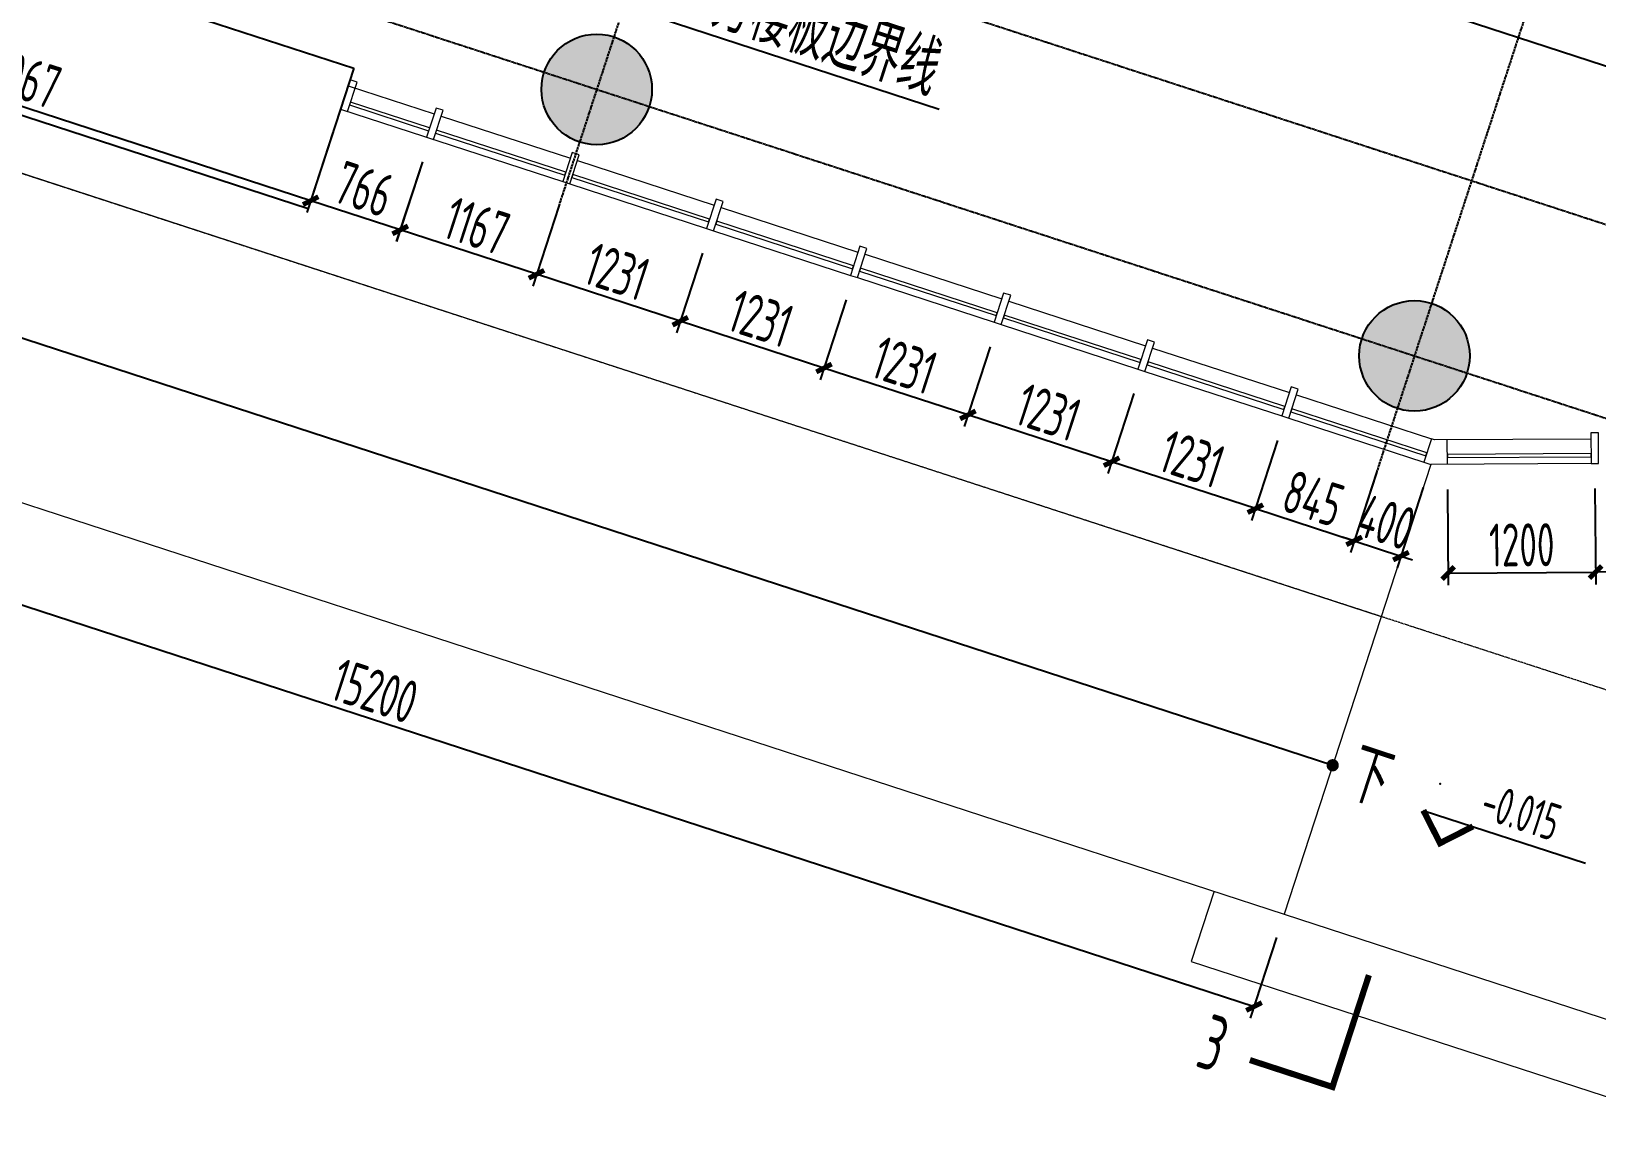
# Model space of a CAD drawing. Header units: millimetres. Extents: x 11639278 to 23698211, y -13072636 to -5537337.
# Drawn here: x 11841909 to 11854650, y -6363823 to -6354947 of the extents above; entities that cross this region are included whole.
import ezdxf
from ezdxf.enums import TextEntityAlignment as Align

# ---------------------------------------------------------------- set-up
doc = ezdxf.new("R2010")
doc.units = ezdxf.units.MM
doc.header["$LTSCALE"] = 10
for name, pattern in [('A2-RG-AXIS$0$CENTER', [2, 1.25, -0.25, 0.25, -0.25]), ('A2-RG-AXIS$0$DOTE', [2.42, 2, -0.2, 0.02, -0.2]), ('A2-RI-F1$0$Overhead 1_16_', [2.579687, 1.5875, -0.992188])]:
    doc.linetypes.add(name, pattern=pattern)
for name, color, linetype in [('A2-RB-F1$0$A-DIMS-100', 1, 'Continuous'), ('A2-RG-AXIS$0$A-DIMS-100', 1, 'Continuous'), ('A2-RG-AXIS$0$A-GRID', 1, 'A2-RG-AXIS$0$CENTER'), ('A2-RI-F1$0$$0$AUDIT_D_120618114340-341', 1, 'Continuous'), ('A2-RI-F1$0$$1$AUDIT_D_120618114340-341', 1, 'Continuous'), ('A2-RI-F1$0$A-GLAZ', 140, 'Continuous'), ('A2-RI-F1$0$A-SYMB', 4, 'Continuous'), ('A2-RI-F1$0$A-SYMB-AREA', 4, 'Continuous'), ('A2-RI-F1$0$A-SYMB-NAME', 4, 'Continuous'), ('A2-RI-F1$0$A-WALL', 7, 'Continuous'), ('A2-RS-F1$0$A-HATH-GRAY', 8, 'Continuous'), ('A2-RS-F1$0$A-WALL-CONC', 6, 'Continuous')]:
    doc.layers.add(name, color=color, linetype=linetype)
for name, color, linetype, lineweight in [('A2-RI-F1$0$A-DETL-LLIN', 3, 'Continuous', 5), ('A2-RI-F1$0$A-FLOR-OVHD', 8, 'A2-RI-F1$0$Overhead 1_16_', 5), ('A2-RI-F1$0$A-GLAZ-CWMG', 3, 'Continuous', 5)]:
    doc.layers.add(name, color=color, linetype=linetype, lineweight=lineweight)
doc.styles.add('A2-RB-F1$0$XD2008', font='hzs.shx', dxfattribs={"width": 0.7, "bigfont": 'hztxt.shx'})
doc.styles.add('A2-RG-AXIS$0$XD2008', font='hzs.shx', dxfattribs={"width": 0.7, "bigfont": 'hztxt.shx'})
doc.styles.add('A2-RI-F1$0$ECADI', font='hzs.shx', dxfattribs={"width": 0.7, "bigfont": 'hztxt.shx'})
doc.styles.add('A2-RI-F1$0$XD2008', font='hzs.shx', dxfattribs={"width": 0.7, "bigfont": 'hztxt.shx'})
doc.dimstyles.new('A2-RB-F1$0$XD100', dxfattribs={"dimscale": 100, "dimtxt": 3.5, "dimasz": 1.5, "dimexe": 1, "dimexo": 2, "dimgap": 0.5, "dimtad": 1, "dimdec": 0, "dimdsep": 46, "dimtxsty": 'A2-RB-F1$0$XD2008', "dimcen": 2.5, "dimclrt": 4, "dimaunit": 1, "dimadec": 0, "dimazin": 0, "dimtfac": 1, "dimtdec": 0, "dimtix": 1, "dimtmove": 1, "dimatfit": 3, "dimfxl": 0, "dimtolj": 1, "dimtzin": 0, "dimarcsym": 0})
doc.dimstyles.new('A2-RB-F1$0$XD100$0', dxfattribs={"dimscale": 100, "dimtxt": 3.5, "dimasz": 1, "dimexe": 1, "dimexo": 2, "dimgap": 0.5, "dimtad": 1, "dimdec": 0, "dimdsep": 46, "dimtxsty": 'A2-RB-F1$0$XD2008', "dimblk1": 'A2-RB-F1$0$_ArchTick', "dimblk2": 'A2-RB-F1$0$_ArchTick', "dimsah": 1, "dimcen": 2.5, "dimclrt": 4, "dimaunit": 1, "dimadec": 0, "dimazin": 0, "dimtfac": 1, "dimtdec": 0, "dimtix": 1, "dimtmove": 1, "dimatfit": 3, "dimfxl": 0, "dimtolj": 1, "dimtzin": 0, "dimarcsym": 0})
doc.dimstyles.new('A2-RG-AXIS$0$XD150', dxfattribs={"dimscale": 300, "dimtxt": 2.5, "dimasz": 1.5, "dimexe": 1, "dimexo": 2, "dimgap": 0.5, "dimtad": 1, "dimdec": 0, "dimdsep": 46, "dimtxsty": 'A2-RG-AXIS$0$XD2008', "dimcen": 2.5, "dimclrt": 4, "dimaunit": 1, "dimadec": 3, "dimazin": 0, "dimtfac": 1, "dimtdec": 0, "dimtmove": 2, "dimatfit": 3, "dimfxl": 0, "dimtolj": 1, "dimtzin": 0, "dimarcsym": 0})

# ---------------------------------------------------------------- blocks, each defined once
blk = doc.blocks.new('A2-RG-AXIS$0$_ArchTick')
at = {"color": 0, "linetype": 'ByBlock', "const_width": 0.4}
blk.add_lwpolyline([(-0.5, -0.5), (0.5, 0.5)], dxfattribs=at)
blk = doc.blocks.new('*D503')
at = {"layer": 'A2-RG-AXIS$0$A-DIMS-100', "color": 0, "lineweight": -2, "ltscale": 3, "transparency": 16777216}
for p, q in [((11753070, -6371598), (11752455, -6363872)), ((11854556, -6379588), (11856371, -6372053))]:
    blk.add_line(p, q, dxfattribs=at)
blk.add_arc((11778731, -6694179), 331200, 76.44866, 94.54827, dxfattribs=at)
at = {"layer": 'Defpoints', "color": 0, "ltscale": 3, "transparency": 16777216}
for p in [(11822065, -6365826), (11753093, -6371897), (11854485, -6379879), (11778731, -6694179)]:
    blk.add_point(p, dxfattribs=at)
at = {"layer": 'A2-RG-AXIS$0$A-DIMS-100', "color": 0, "lineweight": -2, "ltscale": 3, "transparency": 16777216, "xscale": 150, "yscale": 150, "zscale": 150}
for p, rotation in [((11752467, -6364022), 184.5482656226652), ((11856336, -6372199), 346.4486630674553)]:
    blk.add_blockref('A2-RG-AXIS$0$_ArchTick', p, dxfattribs=dict(at, rotation=rotation))
at = {"layer": 'A2-RG-AXIS$0$A-DIMS-100', "color": 4, "ltscale": 3, "transparency": 16777216, "insert": (11804749, -6363703), "char_height": 375, "attachment_point": 5, "rotation": 355.4985, "style": 'A2-RG-AXIS$0$XD2008'}
blk.add_mtext('\\A1;18°5\'59"', dxfattribs=at)
blk = doc.blocks.new('A2-RB-F1$0$_ArchTick')
at = {"color": 0, "linetype": 'ByBlock', "const_width": 0.4}
blk.add_lwpolyline([(-0.5, -0.5), (0.5, 0.5)], dxfattribs=at)
blk = doc.blocks.new('*D1099')
at = {"layer": 'A2-RB-F1$0$A-DIMS-100', "color": 0, "lineweight": -2, "transparency": 16777216}
for p, q in [((11837592, -6357614), (11837378, -6358271)), ((11837409, -6358176), (11851861, -6362886)), ((11852044, -6362324), (11851830, -6362981))]:
    blk.add_line(p, q, dxfattribs=at)
at = {"layer": 'Defpoints', "color": 0, "transparency": 16777216}
for p in [(11837654, -6357423), (11852106, -6362134), (11851861, -6362886)]:
    blk.add_point(p, dxfattribs=at)
at = {"layer": 'A2-RB-F1$0$A-DIMS-100', "color": 0, "lineweight": -2, "transparency": 16777216, "xscale": 100, "yscale": 100, "zscale": 100}
for p, rotation in [((11837409, -6358176), 161.9466594555869), ((11851861, -6362886), 341.9466594555869)]:
    blk.add_blockref('A2-RB-F1$0$_ArchTick', p, dxfattribs=dict(at, rotation=rotation))
at = {"layer": 'A2-RB-F1$0$A-DIMS-100', "color": 4, "transparency": 16777216, "insert": (11844705, -6360317), "char_height": 350, "attachment_point": 5, "rotation": 341.9467, "style": 'A2-RB-F1$0$XD2008'}
blk.add_mtext('\\A1;15200', dxfattribs=at)
blk = doc.blocks.new('*D1065')
at = {"layer": 'A2-RB-F1$0$A-DIMS-100', "color": 0, "lineweight": -2, "transparency": 16777216}
blk.add_arc((11860858, -6333994), 881, 356.947, 71.947, dxfattribs=at)
at = {"layer": 'Defpoints', "color": 0, "transparency": 16777216}
for p in [(11865253, -6320509), (11861675, -6333664), (11860599, -6333980), (11863185, -6334118), (11852092, -6360886)]:
    blk.add_point(p, dxfattribs=at)
at = {"layer": 'A2-RB-F1$0$A-DIMS-100', "color": 0, "lineweight": -2, "transparency": 16777216, "xscale": 100, "yscale": 100, "zscale": 100}
for p, rotation in [((11861131, -6333156), 161.9470424082289), ((11861738, -6334041), 266.9470404934091)]:
    blk.add_blockref('A2-RB-F1$0$_ArchTick', p, dxfattribs=dict(at, rotation=rotation))
at = {"layer": 'A2-RB-F1$0$A-DIMS-100', "color": 4, "transparency": 16777216, "insert": (11861770, -6333368), "char_height": 350, "attachment_point": 5, "rotation": 304.447, "style": 'A2-RB-F1$0$XD2008'}
blk.add_mtext('\\A1;75°', dxfattribs=at)
blk = doc.blocks.new('*D1066')
at = {"layer": 'A2-RB-F1$0$A-DIMS-100', "color": 0, "lineweight": -2, "transparency": 16777216}
blk.add_arc((11857252, -6345055), 881, 251.947, 326.947, dxfattribs=at)
at = {"layer": 'Defpoints', "color": 0, "transparency": 16777216}
for p in [(11866018, -6318162), (11857035, -6344914), (11857359, -6345930), (11859206, -6346326), (11852857, -6358540)]:
    blk.add_point(p, dxfattribs=at)
at = {"layer": 'A2-RB-F1$0$A-DIMS-100', "color": 0, "lineweight": -2, "transparency": 16777216, "xscale": 100, "yscale": 100, "zscale": 100}
for p, rotation in [((11857991, -6345536), 56.94704049335844), ((11856979, -6345893), 161.9470385784911)]:
    blk.add_blockref('A2-RB-F1$0$_ArchTick', p, dxfattribs=dict(at, rotation=rotation))
at = {"layer": 'A2-RB-F1$0$A-DIMS-100', "color": 4, "transparency": 16777216, "insert": (11857471, -6345674), "char_height": 350, "attachment_point": 5, "rotation": 19.447, "style": 'A2-RB-F1$0$XD2008'}
blk.add_mtext('\\A1;75°', dxfattribs=at)
blk = doc.blocks.new('*D914')
at = {"layer": 'A2-RB-F1$0$A-DIMS-100', "color": 0, "lineweight": -2, "transparency": 16777216}
for p, q in [((11854636, -6358669), (11854642, -6359449)), ((11855836, -6358661), (11855841, -6359441)), ((11855841, -6359341), (11854641, -6359349))]:
    blk.add_line(p, q, dxfattribs=at)
at = {"layer": 'Defpoints', "color": 0, "transparency": 16777216}
for p in [(11854635, -6358469), (11855835, -6358461), (11854641, -6359349)]:
    blk.add_point(p, dxfattribs=at)
at = {"layer": 'A2-RB-F1$0$A-DIMS-100', "color": 0, "lineweight": -2, "transparency": 16777216, "xscale": 100, "yscale": 100, "zscale": 100}
for p, rotation in [((11854641, -6359349), 180.3826888162084), ((11855841, -6359341), 0.3826888162083364)]:
    blk.add_blockref('A2-RB-F1$0$_ArchTick', p, dxfattribs=dict(at, rotation=rotation))
at = {"layer": 'A2-RB-F1$0$A-DIMS-100', "color": 4, "transparency": 16777216, "insert": (11855239, -6359120), "char_height": 350, "attachment_point": 5, "rotation": 0.3827, "style": 'A2-RB-F1$0$XD2008'}
blk.add_mtext('\\A1;1200', dxfattribs=at)
blk = doc.blocks.new('*D915')
at = {"layer": 'A2-RB-F1$0$A-DIMS-100', "color": 0, "lineweight": -2, "transparency": 16777216}
for p, q in [((11853437, -6358677), (11853442, -6359457)), ((11854636, -6358669), (11854642, -6359449)), ((11853441, -6359357), (11854641, -6359349))]:
    blk.add_line(p, q, dxfattribs=at)
at = {"layer": 'Defpoints', "color": 0, "transparency": 16777216}
for p in [(11853435, -6358477), (11854635, -6358469), (11854641, -6359349)]:
    blk.add_point(p, dxfattribs=at)
at = {"layer": 'A2-RB-F1$0$A-DIMS-100', "color": 0, "lineweight": -2, "transparency": 16777216, "xscale": 100, "yscale": 100, "zscale": 100}
for p, rotation in [((11853441, -6359357), 180.3826888162084), ((11854641, -6359349), 0.3826888162083509)]:
    blk.add_blockref('A2-RB-F1$0$_ArchTick', p, dxfattribs=dict(at, rotation=rotation))
at = {"layer": 'A2-RB-F1$0$A-DIMS-100', "color": 4, "transparency": 16777216, "insert": (11854040, -6359128), "char_height": 350, "attachment_point": 5, "rotation": 0.3827, "style": 'A2-RB-F1$0$XD2008'}
blk.add_mtext('\\A1;1200', dxfattribs=at)
blk = doc.blocks.new('*D918')
at = {"layer": 'A2-RB-F1$0$A-DIMS-100', "color": 0, "lineweight": -2, "transparency": 16777216}
for p, q in [((11852858, -6358538), (11852645, -6359190)), ((11853238, -6358662), (11853026, -6359314)), ((11852676, -6359095), (11852581, -6359064)), ((11852676, -6359095), (11853057, -6359219)), ((11853057, -6359219), (11853152, -6359250))]:
    blk.add_line(p, q, dxfattribs=at)
at = {"layer": 'Defpoints', "color": 0, "transparency": 16777216}
for p in [(11852920, -6358348), (11853300, -6358472), (11853057, -6359219)]:
    blk.add_point(p, dxfattribs=at)
at = {"layer": 'A2-RB-F1$0$A-DIMS-100', "color": 0, "lineweight": -2, "transparency": 16777216, "xscale": 100, "yscale": 100, "zscale": 100}
for p, rotation in [((11852676, -6359095), 341.9470404929712), ((11853057, -6359219), 161.9470404929711)]:
    blk.add_blockref('A2-RB-F1$0$_ArchTick', p, dxfattribs=dict(at, rotation=rotation))
at = {"layer": 'A2-RB-F1$0$A-DIMS-100', "color": 4, "transparency": 16777216, "insert": (11852936, -6358943), "char_height": 350, "attachment_point": 5, "rotation": 341.947, "style": 'A2-RB-F1$0$XD2008'}
blk.add_mtext('\\A1;400', dxfattribs=at)
blk = doc.blocks.new('*D919')
at = {"layer": 'A2-RB-F1$0$A-DIMS-100', "color": 0, "lineweight": -2, "transparency": 16777216}
blk.add_arc((11857252, -6345055), 881, 251.947, 326.947, dxfattribs=at)
at = {"layer": 'Defpoints', "color": 0, "transparency": 16777216}
for p in [(11866018, -6318162), (11857035, -6344914), (11857359, -6345930), (11859206, -6346326), (11852857, -6358540)]:
    blk.add_point(p, dxfattribs=at)
at = {"layer": 'A2-RB-F1$0$A-DIMS-100', "color": 0, "lineweight": -2, "transparency": 16777216, "xscale": 100, "yscale": 100, "zscale": 100}
for p, rotation in [((11857991, -6345536), 56.94704049335844), ((11856979, -6345893), 161.9470385784911)]:
    blk.add_blockref('A2-RB-F1$0$_ArchTick', p, dxfattribs=dict(at, rotation=rotation))
at = {"layer": 'A2-RB-F1$0$A-DIMS-100', "color": 4, "transparency": 16777216, "insert": (11857471, -6345674), "char_height": 350, "attachment_point": 5, "rotation": 19.447, "style": 'A2-RB-F1$0$XD2008'}
blk.add_mtext('\\A1;75°', dxfattribs=at)
blk = doc.blocks.new('*D669')
at = {"layer": 'A2-RB-F1$0$A-DIMS-100', "color": 0, "lineweight": -2, "transparency": 16777216}
for p, q in [((11852053, -6358278), (11851841, -6358928)), ((11852857, -6358540), (11852645, -6359190)), ((11851872, -6358833), (11852676, -6359095))]:
    blk.add_line(p, q, dxfattribs=at)
at = {"layer": 'Defpoints', "color": 0, "transparency": 16777216}
for p in [(11852115, -6358088), (11852919, -6358350), (11852676, -6359095)]:
    blk.add_point(p, dxfattribs=at)
at = {"layer": 'A2-RB-F1$0$A-DIMS-100', "color": 0, "lineweight": -2, "transparency": 16777216, "xscale": 100, "yscale": 100, "zscale": 100}
for p, rotation in [((11851872, -6358833), 161.9470385784355), ((11852676, -6359095), 341.9470385784355)]:
    blk.add_blockref('A2-RB-F1$0$_ArchTick', p, dxfattribs=dict(at, rotation=rotation))
at = {"layer": 'A2-RB-F1$0$A-DIMS-100', "color": 4, "transparency": 16777216, "insert": (11852344, -6358750), "char_height": 350, "attachment_point": 5, "rotation": 341.947, "style": 'A2-RB-F1$0$XD2008'}
blk.add_mtext('\\A1;845', dxfattribs=at)
blk = doc.blocks.new('*D670')
at = {"layer": 'A2-RB-F1$0$A-DIMS-100', "color": 0, "lineweight": -2, "transparency": 16777216}
for p, q in [((11850883, -6357896), (11850671, -6358546)), ((11852053, -6358278), (11851841, -6358928)), ((11851872, -6358833), (11850702, -6358451))]:
    blk.add_line(p, q, dxfattribs=at)
at = {"layer": 'Defpoints', "color": 0, "transparency": 16777216}
for p in [(11850945, -6357706), (11852115, -6358088), (11850702, -6358451)]:
    blk.add_point(p, dxfattribs=at)
at = {"layer": 'A2-RB-F1$0$A-DIMS-100', "color": 0, "lineweight": -2, "transparency": 16777216, "xscale": 100, "yscale": 100, "zscale": 100}
for p, rotation in [((11850702, -6358451), 161.9470404933292), ((11851872, -6358833), 341.9470404933292)]:
    blk.add_blockref('A2-RB-F1$0$_ArchTick', p, dxfattribs=dict(at, rotation=rotation))
at = {"layer": 'A2-RB-F1$0$A-DIMS-100', "color": 4, "transparency": 16777216, "insert": (11851357, -6358428), "char_height": 350, "attachment_point": 5, "rotation": 341.947, "style": 'A2-RB-F1$0$XD2008'}
blk.add_mtext('\\A1;1231', dxfattribs=at)
blk = doc.blocks.new('*D671')
at = {"layer": 'A2-RB-F1$0$A-DIMS-100', "color": 0, "lineweight": -2, "transparency": 16777216}
for p, q in [((11849713, -6357515), (11849501, -6358165)), ((11850883, -6357896), (11850671, -6358546)), ((11850702, -6358451), (11849532, -6358070))]:
    blk.add_line(p, q, dxfattribs=at)
at = {"layer": 'Defpoints', "color": 0, "transparency": 16777216}
for p in [(11849775, -6357325), (11850945, -6357706), (11849532, -6358070)]:
    blk.add_point(p, dxfattribs=at)
at = {"layer": 'A2-RB-F1$0$A-DIMS-100', "color": 0, "lineweight": -2, "transparency": 16777216, "xscale": 100, "yscale": 100, "zscale": 100}
for p, rotation in [((11849532, -6358070), 161.9470404933005), ((11850702, -6358451), 341.9470404933004)]:
    blk.add_blockref('A2-RB-F1$0$_ArchTick', p, dxfattribs=dict(at, rotation=rotation))
at = {"layer": 'A2-RB-F1$0$A-DIMS-100', "color": 4, "transparency": 16777216, "insert": (11850187, -6358047), "char_height": 350, "attachment_point": 5, "rotation": 341.947, "style": 'A2-RB-F1$0$XD2008'}
blk.add_mtext('\\A1;1231', dxfattribs=at)
blk = doc.blocks.new('*D672')
at = {"layer": 'A2-RB-F1$0$A-DIMS-100', "color": 0, "lineweight": -2, "transparency": 16777216}
for p, q in [((11848542, -6357133), (11848330, -6357783)), ((11849713, -6357515), (11849501, -6358165)), ((11849532, -6358070), (11848361, -6357688))]:
    blk.add_line(p, q, dxfattribs=at)
at = {"layer": 'Defpoints', "color": 0, "transparency": 16777216}
for p in [(11848604, -6356943), (11849775, -6357325), (11848361, -6357688)]:
    blk.add_point(p, dxfattribs=at)
at = {"layer": 'A2-RB-F1$0$A-DIMS-100', "color": 0, "lineweight": -2, "transparency": 16777216, "xscale": 100, "yscale": 100, "zscale": 100}
for p, rotation in [((11848361, -6357688), 161.9470404933829), ((11849532, -6358070), 341.9470404933829)]:
    blk.add_blockref('A2-RB-F1$0$_ArchTick', p, dxfattribs=dict(at, rotation=rotation))
at = {"layer": 'A2-RB-F1$0$A-DIMS-100', "color": 4, "transparency": 16777216, "insert": (11849016, -6357665), "char_height": 350, "attachment_point": 5, "rotation": 341.947, "style": 'A2-RB-F1$0$XD2008'}
blk.add_mtext('\\A1;1231', dxfattribs=at)
blk = doc.blocks.new('*D673')
at = {"layer": 'A2-RB-F1$0$A-DIMS-100', "color": 0, "lineweight": -2, "transparency": 16777216}
for p, q in [((11847372, -6356752), (11847160, -6357402)), ((11848542, -6357133), (11848330, -6357783)), ((11848361, -6357688), (11847191, -6357307))]:
    blk.add_line(p, q, dxfattribs=at)
at = {"layer": 'Defpoints', "color": 0, "transparency": 16777216}
for p in [(11847434, -6356562), (11848604, -6356943), (11847191, -6357307)]:
    blk.add_point(p, dxfattribs=at)
at = {"layer": 'A2-RB-F1$0$A-DIMS-100', "color": 0, "lineweight": -2, "transparency": 16777216, "xscale": 100, "yscale": 100, "zscale": 100}
for p, rotation in [((11847191, -6357307), 161.9470404933292), ((11848361, -6357688), 341.9470404933292)]:
    blk.add_blockref('A2-RB-F1$0$_ArchTick', p, dxfattribs=dict(at, rotation=rotation))
at = {"layer": 'A2-RB-F1$0$A-DIMS-100', "color": 4, "transparency": 16777216, "insert": (11847846, -6357284), "char_height": 350, "attachment_point": 5, "rotation": 341.947, "style": 'A2-RB-F1$0$XD2008'}
blk.add_mtext('\\A1;1231', dxfattribs=at)
blk = doc.blocks.new('*D674')
at = {"layer": 'A2-RB-F1$0$A-DIMS-100', "color": 0, "lineweight": -2, "transparency": 16777216}
for p, q in [((11846202, -6356370), (11845990, -6357021)), ((11847372, -6356752), (11847160, -6357402)), ((11847191, -6357307), (11846021, -6356925))]:
    blk.add_line(p, q, dxfattribs=at)
at = {"layer": 'Defpoints', "color": 0, "transparency": 16777216}
for p in [(11846264, -6356180), (11847434, -6356562), (11846021, -6356925)]:
    blk.add_point(p, dxfattribs=at)
at = {"layer": 'A2-RB-F1$0$A-DIMS-100', "color": 0, "lineweight": -2, "transparency": 16777216, "xscale": 100, "yscale": 100, "zscale": 100}
for p, rotation in [((11846021, -6356925), 161.9470404933005), ((11847191, -6357307), 341.9470404933004)]:
    blk.add_blockref('A2-RB-F1$0$_ArchTick', p, dxfattribs=dict(at, rotation=rotation))
at = {"layer": 'A2-RB-F1$0$A-DIMS-100', "color": 4, "transparency": 16777216, "insert": (11846676, -6356902), "char_height": 350, "attachment_point": 5, "rotation": 341.947, "style": 'A2-RB-F1$0$XD2008'}
blk.add_mtext('\\A1;1231', dxfattribs=at)
blk = doc.blocks.new('*D675')
at = {"layer": 'A2-RB-F1$0$A-DIMS-100', "color": 0, "lineweight": -2, "transparency": 16777216}
for p, q in [((11845092, -6356009), (11844880, -6356659)), ((11846202, -6356370), (11845990, -6357021)), ((11846021, -6356925), (11844911, -6356564))]:
    blk.add_line(p, q, dxfattribs=at)
at = {"layer": 'Defpoints', "color": 0, "transparency": 16777216}
for p in [(11845154, -6355819), (11846264, -6356180), (11844911, -6356564)]:
    blk.add_point(p, dxfattribs=at)
at = {"layer": 'A2-RB-F1$0$A-DIMS-100', "color": 0, "lineweight": -2, "transparency": 16777216, "xscale": 100, "yscale": 100, "zscale": 100}
for p, rotation in [((11844911, -6356564), 161.9470404933908), ((11846021, -6356925), 341.9470404933908)]:
    blk.add_blockref('A2-RB-F1$0$_ArchTick', p, dxfattribs=dict(at, rotation=rotation))
at = {"layer": 'A2-RB-F1$0$A-DIMS-100', "color": 4, "transparency": 16777216, "insert": (11845536, -6356531), "char_height": 350, "attachment_point": 5, "rotation": 341.947, "style": 'A2-RB-F1$0$XD2008'}
blk.add_mtext('\\A1;1167', dxfattribs=at)
blk = doc.blocks.new('*D822')
at = {"layer": 'A2-RB-F1$0$A-DIMS-100', "color": 0, "lineweight": -2, "transparency": 16777216}
for p, q in [((11844364, -6355771), (11844152, -6356422)), ((11845093, -6356009), (11844881, -6356659)), ((11844912, -6356564), (11844183, -6356326))]:
    blk.add_line(p, q, dxfattribs=at)
at = {"layer": 'Defpoints', "color": 0, "transparency": 16777216}
for p in [(11844426, -6355581), (11845154, -6355819), (11844183, -6356326)]:
    blk.add_point(p, dxfattribs=at)
at = {"layer": 'A2-RB-F1$0$A-DIMS-100', "color": 0, "lineweight": -2, "transparency": 16777216, "xscale": 100, "yscale": 100, "zscale": 100}
for p, rotation in [((11844183, -6356326), 161.9470404933317), ((11844912, -6356564), 341.9470404933317)]:
    blk.add_blockref('A2-RB-F1$0$_ArchTick', p, dxfattribs=dict(at, rotation=rotation))
at = {"layer": 'A2-RB-F1$0$A-DIMS-100', "color": 4, "transparency": 16777216, "insert": (11844617, -6356231), "char_height": 350, "attachment_point": 5, "rotation": 341.947, "style": 'A2-RB-F1$0$XD2008'}
blk.add_mtext('\\A1;766', dxfattribs=at)
blk = doc.blocks.new('*D823')
at = {"layer": 'A2-RB-F1$0$A-DIMS-100', "color": 0, "lineweight": -2, "transparency": 16777216}
for p, q in [((11839546, -6354201), (11839334, -6354851)), ((11844183, -6356326), (11839365, -6354756)), ((11844364, -6355771), (11844152, -6356422))]:
    blk.add_line(p, q, dxfattribs=at)
at = {"layer": 'Defpoints', "color": 0, "transparency": 16777216}
for p in [(11839608, -6354011), (11839365, -6354756), (11844426, -6355581)]:
    blk.add_point(p, dxfattribs=at)
at = {"layer": 'A2-RB-F1$0$A-DIMS-100', "color": 0, "lineweight": -2, "transparency": 16777216, "xscale": 100, "yscale": 100, "zscale": 100}
for p, rotation in [((11839365, -6354756), 161.9470404933317), ((11844183, -6356326), 341.9470404933317)]:
    blk.add_blockref('A2-RB-F1$0$_ArchTick', p, dxfattribs=dict(at, rotation=rotation))
at = {"layer": 'A2-RB-F1$0$A-DIMS-100', "color": 4, "transparency": 16777216, "insert": (11841844, -6355327), "char_height": 350, "attachment_point": 5, "rotation": 341.947, "style": 'A2-RB-F1$0$XD2008'}
blk.add_mtext('\\A1;5067', dxfattribs=at)
blk = doc.blocks.new('A2-RS-F1')
at = {"layer": 'A2-RS-F1$0$A-HATH-GRAY', "ltscale": 3}
h = blk.add_hatch(color=256, dxfattribs=at)
h.paths.add_polyline_path([(11844907, -6323396), (11843861, -6323055), (11843582, -6323911), (11844628, -6324252)], flags=17)
h.paths.add_polyline_path([(11860883, -6343275), (11862024, -6343647), (11861714, -6344598), (11860573, -6344226)])
h.paths.add_polyline_path([(11865221, -6329964), (11866362, -6330336), (11866052, -6331287), (11864911, -6330915)])
h.paths.add_polyline_path([(11863052, -6336620), (11864193, -6336992), (11863883, -6337943), (11862742, -6337571)])
edge = h.paths.add_edge_path()
edge.add_arc((11859129, -6350592), 550, 0, 360)
edge = h.paths.add_edge_path()
edge.add_arc((11856959, -6357248), 450, 0, 360)
edge = h.paths.add_edge_path()
edge.add_arc((11853167, -6357589), 450, 0, 360)
edge = h.paths.add_edge_path()
edge.add_arc((11867806, -6323971), 450, 0, 360)
h.paths.add_polyline_path([(11846030, -6316400), (11847076, -6316740), (11846797, -6317596), (11845751, -6317255)])
h.paths.add_polyline_path([(11843861, -6323055), (11844907, -6323396), (11844628, -6324252), (11843582, -6323911)])
h.paths.add_polyline_path([(11855493, -6327057), (11855969, -6327212), (11855814, -6327687), (11855338, -6327532)])
h.paths.add_polyline_path([(11855338, -6327532), (11855814, -6327687), (11855969, -6327212), (11855493, -6327057)])
h.paths.add_polyline_path([(11848985, -6347023), (11849461, -6347178), (11849306, -6347653), (11848830, -6347498)])
h.paths.add_polyline_path([(11848830, -6347498), (11849306, -6347653), (11849461, -6347178), (11848985, -6347023)])
h.paths.add_polyline_path([(11841691, -6329710), (11842737, -6330051), (11842458, -6330907), (11841413, -6330566)])
edge = h.paths.add_edge_path()
edge.add_arc((11835567, -6350275), 550, 0, 360)
h.paths.add_polyline_path([(11837074, -6343877), (11838120, -6344218), (11838399, -6343362), (11837353, -6343021)])
h.paths.add_polyline_path([(11839243, -6337221), (11840289, -6337562), (11840568, -6336707), (11839522, -6336366)])
h.paths.add_polyline_path([(11843582, -6323911), (11844628, -6324252), (11844907, -6323396), (11843861, -6323055)])
edge = h.paths.add_edge_path()
edge.add_arc((11839856, -6353250), 450, 0, 360)
edge = h.paths.add_edge_path()
edge.add_arc((11857823, -6320717), 450, 0, 360)
edge = h.paths.add_edge_path()
edge.add_arc((11856666, -6324265), 500, 0, 360)
h.paths.add_polyline_path([(11855338, -6327532), (11855814, -6327687), (11855969, -6327212), (11855493, -6327057)])
h.paths.add_polyline_path([(11848830, -6347498), (11849306, -6347653), (11849461, -6347178), (11848985, -6347023)])
edge = h.paths.add_edge_path()
edge.add_arc((11848133, -6350444), 500, 0, 360)
edge = h.paths.add_edge_path()
edge.add_arc((11846511, -6355420), 450, 0, 360)
edge = h.paths.add_edge_path()
edge.add_arc((11865992, -6360192), 450, 0, 360)
edge = h.paths.add_edge_path()
edge.add_arc((11868161, -6353536), 450, 0, 360)
edge = h.paths.add_edge_path()
edge.add_arc((11870331, -6346881), 450, 0, 360)
edge = h.paths.add_edge_path()
edge.add_arc((11872500, -6340226), 450, 0, 360)
edge = h.paths.add_edge_path()
edge.add_arc((11874669, -6333570), 450, 0, 360)
edge = h.paths.add_edge_path()
edge.add_arc((11876839, -6326915), 450, 0, 360)
at = {"layer": 'A2-RS-F1$0$A-WALL-CONC'}
for centre in [(11846511, -6355420), (11853167, -6357589)]:
    blk.add_circle(centre, 450, dxfattribs=at)
blk = doc.blocks.new('A2-RI-F1$0$5erhfh')
at = {"layer": 'A2-RI-F1$0$A-SYMB-AREA', "style": 'A2-RI-F1$0$ECADI', "width": 0.7}
blk.add_attdef('340M2', text='', height=2.5, dxfattribs=at).set_placement((0, 1.25), align=Align.MIDDLE_LEFT)
at = {"layer": 'A2-RI-F1$0$A-SYMB-NAME', "style": 'A2-RI-F1$0$ECADI', "width": 0.7}
blk.add_attdef('CHINESENAME', (-12.29, 3.09), '', height=4.5, dxfattribs=at)
blk = doc.blocks.new('A2-RI-F1$0$ECADI-TAG-HGHT（国标）')
at = {"color": 1}
blk.add_line((-2.12, 2.12), (11.77, 2.12), dxfattribs=at)
at = {"color": 1, "const_width": 0.5}
blk.add_lwpolyline([(-2.12, 2.12), (0, 0), (2.12, 2.12)], dxfattribs=at)
at = {"color": 1}
blk.add_point((-1.48, 4.6), dxfattribs=at)
at = {"style": 'A2-RI-F1$0$XD2008', "width": 0.7}
blk.add_attdef('FL', text='', height=3, dxfattribs=at).set_placement((-2.69, 2.97), align=Align.RIGHT)
for tag, p in [('F.F.L.', (2.28, 2.97)), ('T.O.S.', (2.28, -1.1))]:
    blk.add_attdef(tag, p, '', height=3, dxfattribs=at)
blk = doc.blocks.new('A2-RI-F1$0$System Panel - Glazed - Frit-5347937-Documents - Level 1')
at = {"layer": 'A2-RI-F1$0$A-GLAZ', "lineweight": 13}
for p, q in [((608, 44), (-548, 44)), ((-548, 44), (-548, 19)), ((-548, 19), (608, 19)), ((608, 19), (608, 44))]:
    blk.add_line(p, q, dxfattribs=at)
blk = doc.blocks.new('A2-RI-F1$0$System Panel - Glazed - Frit-5347913-Documents - Level 1')
at = {"layer": 'A2-RI-F1$0$A-GLAZ', "lineweight": 13}
for p, q in [((585, 44), (-585, 44)), ((-585, 44), (-585, 19)), ((-585, 19), (585, 19)), ((585, 19), (585, 44))]:
    blk.add_line(p, q, dxfattribs=at)
blk = doc.blocks.new('A2-RI-F1$0$System Panel - Glazed - Frit-4849867-Documents - Level 1')
at = {"layer": 'A2-RI-F1$0$A-GLAZ', "lineweight": 13}
for p, q in [((585, 44), (-585, 44)), ((-585, 44), (-585, 19)), ((-585, 19), (585, 19)), ((585, 19), (585, 44))]:
    blk.add_line(p, q, dxfattribs=at)
blk = doc.blocks.new('A2-RI-F1$0$System Panel - Glazed - Frit-4849868-Documents - Level 1')
at = {"layer": 'A2-RI-F1$0$A-GLAZ', "lineweight": 13}
for p, q in [((585, 44), (-585, 44)), ((-585, 44), (-585, 19)), ((-585, 19), (585, 19)), ((585, 19), (585, 44))]:
    blk.add_line(p, q, dxfattribs=at)
blk = doc.blocks.new('A2-RI-F1$0$System Panel - Glazed - Frit-4849869-Documents - Level 1')
at = {"layer": 'A2-RI-F1$0$A-GLAZ', "lineweight": 13}
for p, q in [((585, 44), (-585, 44)), ((-585, 44), (-585, 19)), ((-585, 19), (585, 19)), ((585, 19), (585, 44))]:
    blk.add_line(p, q, dxfattribs=at)
blk = doc.blocks.new('A2-RI-F1$0$Rectangular Mullion - 60mm x 200mm-4849833-Documents - Level 1')
at = {"layer": 'A2-RI-F1$0$A-GLAZ-CWMG', "lineweight": 20}
for p, q in [((-30, 150), (30, 150)), ((-30, -100), (-30, 150)), ((30, 150), (30, -100)), ((30, -100), (-30, -100))]:
    blk.add_line(p, q, dxfattribs=at)
blk = doc.blocks.new('A2-RI-F1$0$Rectangular Mullion - 60mm x 200mm-4849834-Documents - Level 1')
at = {"layer": 'A2-RI-F1$0$A-GLAZ-CWMG', "lineweight": 20}
for p, q in [((-30, 150), (30, 150)), ((-30, -100), (-30, 150)), ((30, 150), (30, -100)), ((30, -100), (-30, -100))]:
    blk.add_line(p, q, dxfattribs=at)
blk = doc.blocks.new('A2-RI-F1$0$Rectangular Mullion - 60mm x 200mm-4849835-Documents - Level 1')
at = {"layer": 'A2-RI-F1$0$A-GLAZ-CWMG', "lineweight": 20}
for p, q in [((-30, 150), (30, 150)), ((-30, -100), (-30, 150)), ((30, 150), (30, -100)), ((30, -100), (-30, -100))]:
    blk.add_line(p, q, dxfattribs=at)
blk = doc.blocks.new('A2-RI-F1$0$Rectangular Mullion - 60mm x 200mm-4849836-Documents - Level 1')
at = {"layer": 'A2-RI-F1$0$A-GLAZ-CWMG', "lineweight": 20}
for p, q in [((-30, 150), (30, 150)), ((-30, -100), (-30, 150)), ((30, 150), (30, -100)), ((30, -100), (-30, -100))]:
    blk.add_line(p, q, dxfattribs=at)
blk = doc.blocks.new('A2-RI-F1$0$Rectangular Mullion - 60mm x 200mm-4849837-Documents - Level 1')
at = {"layer": 'A2-RI-F1$0$A-GLAZ-CWMG', "lineweight": 20}
for p, q in [((-30, 150), (30, 150)), ((-30, -100), (-30, 150)), ((30, 150), (30, -100)), ((30, -100), (-30, -100))]:
    blk.add_line(p, q, dxfattribs=at)
blk = doc.blocks.new('A2-RI-F1$0$Rectangular Mullion - 60mm x 200mm-4849844-Documents - Level 1')
at = {"layer": 'A2-RI-F1$0$A-GLAZ-CWMG', "lineweight": 20}
for p, q in [((-30, 150), (30, 150)), ((-30, -100), (-30, 150)), ((30, 150), (30, -100)), ((30, -100), (-30, -100))]:
    blk.add_line(p, q, dxfattribs=at)
blk = doc.blocks.new('A2-RI-F1$0$System Panel - Glazed - Frit-5346672-Documents - Level 1')
at = {"layer": 'A2-RI-F1$0$A-GLAZ', "lineweight": 13}
for p, q in [((585, 44), (-585, 44)), ((-585, 44), (-585, 19)), ((-585, 19), (585, 19)), ((585, 19), (585, 44))]:
    blk.add_line(p, q, dxfattribs=at)
blk = doc.blocks.new('A2-RI-F1$0$Rectangular Mullion - 60mm x 200mm-4618981-Documents - Level 1')
at = {"layer": 'A2-RI-F1$0$A-GLAZ-CWMG'}
for p, q in [((79279, -46990), (80450, -46990)), ((79279, -47190), (80450, -47190))]:
    blk.add_line(p, q, dxfattribs=at)
blk = doc.blocks.new('A2-RI-F1$0$Rectangular Mullion - 60mm x 200mm-4618984-Documents - Level 1')
at = {"layer": 'A2-RI-F1$0$A-GLAZ-CWMG'}
for p, q in [((78048, -46990), (79219, -46990)), ((78048, -47190), (79219, -47190))]:
    blk.add_line(p, q, dxfattribs=at)
blk = doc.blocks.new('A2-RI-F1$0$Rectangular Mullion - 60mm x 200mm-4618988-Documents - Level 1')
at = {"layer": 'A2-RI-F1$0$A-GLAZ-CWMG'}
for p, q in [((80510, -46990), (81681, -46990)), ((80510, -47190), (81681, -47190))]:
    blk.add_line(p, q, dxfattribs=at)
blk = doc.blocks.new('A2-RI-F1$0$Rectangular Mullion - 60mm x 200mm-4849856-Documents - Level 1')
at = {"layer": 'A2-RI-F1$0$A-GLAZ-CWMG'}
for p, q in [((81741, -46990), (82912, -46990)), ((81741, -47190), (82912, -47190))]:
    blk.add_line(p, q, dxfattribs=at)
blk = doc.blocks.new('A2-RI-F1$0$Rectangular Mullion - 60mm x 200mm-4618993-Documents - Level 1')
at = {"layer": 'A2-RI-F1$0$A-GLAZ-CWMG'}
for p, q in [((76817, -46990), (77988, -46990)), ((76817, -47190), (77988, -47190))]:
    blk.add_line(p, q, dxfattribs=at)
blk = doc.blocks.new('A2-RI-F1$0$Rectangular Mullion - 60mm x 200mm-3690898-Documents - Level 1')
at = {"layer": 'A2-RI-F1$0$A-GLAZ-CWMG', "lineweight": 13}
for p, q in [((-30, 100), (30, 100)), ((-30, -150), (-30, 100)), ((30, 100), (30, -150)), ((30, -150), (-30, -150))]:
    blk.add_line(p, q, dxfattribs=at)
blk = doc.blocks.new('A2-RI-F1')
at = {"layer": 'A2-RI-F1$0$$0$AUDIT_D_120618114340-341'}
blk.add_line((11838049.5, -6356211.3), (11852501.3, -6360921.8), dxfattribs=at)
at = {"layer": 'A2-RI-F1$0$$1$AUDIT_D_120618114340-341', "extrusion": (1.27555e-09, -1.64005e-08, -1), "const_width": 50, "elevation": 0.1}
blk.add_lwpolyline([(-11852514.9, -6360900.8, 1), (-11852487.7, -6360942.7, 1)], format="xyb", close=True, dxfattribs=at)
at = {"layer": 'A2-RI-F1$0$A-DETL-LLIN'}
for p, q in [((11838444.6, -6354999), (11852896.4, -6359709.5)), ((11837654.4, -6357423.5), (11852106.2, -6362133.9)), ((11853299.3, -6358473.4), (11852106.2, -6362133.9)), ((11851535.7, -6361948), (11851349.8, -6362518.5)), ((11852106.2, -6362133.9), (11864514, -6366178.2)), ((11851349.8, -6362518.5), (11864898.5, -6366934.6))]:
    blk.add_line(p, q, dxfattribs=at)
at = {"layer": 'A2-RI-F1$0$A-FLOR-OVHD', "ltscale": 0.3}
blk.add_lwpolyline([(11832501.7, -6353064.2), (11845078.7, -6314477.5), (11879355.1, -6325647.5), (11871959.5, -6348337.9), (11872377.5, -6348345.6), (11867157.7, -6364360), (11832494.4, -6353061.8)], dxfattribs=at)
at = {"layer": 'A2-RI-F1$0$A-GLAZ', "lineweight": 13}
for p, q in [((11845150.9, -6355732.3), (11844507.9, -6355522.7)), ((11844500.1, -6355546.9), (11845143, -6355756.5)), ((11845200.1, -6355775.1), (11846252.1, -6356118)), ((11846259.9, -6356093.8), (11845208, -6355750.9)), ((11846252.1, -6356118), (11846259.9, -6356093.8)), ((11854604.6, -6358384.8), (11853434.9, -6358391.9)), ((11853434.9, -6358391.9), (11853435.1, -6358417.3)), ((11853435.1, -6358417.3), (11854604.8, -6358410.2)), ((11854604.8, -6358410.2), (11854604.6, -6358384.8))]:
    blk.add_line(p, q, dxfattribs=at)
at = {"layer": 'A2-RI-F1$0$A-GLAZ-CWMG'}
for p, q in [((11844487.8, -6355391), (11845187.8, -6355619.1)), ((11844425.8, -6355581.1), (11846234.9, -6356170.8)), ((11845244.9, -6355637.7), (11846296.8, -6355980.6)), ((11852205.6, -6357906.6), (11853304.6, -6358264.8)), ((11852143.6, -6358096.7), (11853242.6, -6358454.9)), ((11854603.9, -6358266.3), (11853330.8, -6358273.3)), ((11854605.1, -6358466.3), (11853299.6, -6358473.5))]:
    blk.add_line(p, q, dxfattribs=at)
at = {"layer": 'A2-RI-F1$0$A-GLAZ-CWMG', "lineweight": 20}
for p, q in [((11853304.6, -6358264.8), (11853242.6, -6358454.9)), ((11853330.8, -6358273.3), (11853304.6, -6358264.8)), ((11853242.6, -6358454.9), (11853299.6, -6358473.5))]:
    blk.add_line(p, q, dxfattribs=at)
at = {"layer": 'A2-RI-F1$0$A-GLAZ-CWMG'}
blk.add_lwpolyline([(11853435.4, -6358474.2), (11853434.1, -6358274.2)], dxfattribs=at)
at = {"layer": 'A2-RI-F1$0$A-SYMB'}
blk.add_lwpolyline([(11849299, -6355583.1), (11846903.3, -6354802.3), (11846718.3, -6353974.2)], dxfattribs=at)
at = {"layer": 'A2-RI-F1$0$A-SYMB', "const_width": 50}
blk.add_lwpolyline([(11852796.2, -6362630.5), (11852499.6, -6363540.6), (11851827.8, -6363321.6)], dxfattribs=at)
at = {"layer": 'A2-RI-F1$0$A-WALL'}
for p, q in [((11837387.3, -6352919), (11844534.2, -6355248.5)), ((11837015.5, -6354060), (11844162.3, -6356389.4)), ((11844534.2, -6355248.5), (11844162.3, -6356389.4))]:
    blk.add_line(p, q, dxfattribs=at)
at = {"layer": 'Defpoints', "color": 3, "linetype": 'Continuous'}
blk.add_line((11876855, -6362444.3), (11823602.2, -6345087.1), dxfattribs=at)
blk.add_blockref('A2-RS-F1', (0, 0))
ref = blk.add_blockref('A2-RI-F1$0$5erhfh', (11848194.9, -6355478.1), dxfattribs=dict(xscale=100.000000000039, yscale=100.000000000039, zscale=100.000000000039, rotation=341.9467493137927))
ref.add_attrib('CHINESENAME', '上方楼板边界线', (11847121.9, -6354803.6), dxfattribs={"layer": 'A2-RI-F1$0$A-SYMB-NAME', "height": 450, "rotation": 341.94675, "style": 'A2-RI-F1$0$ECADI', "width": 0.7})
ref = blk.add_blockref('A2-RI-F1$0$5erhfh', (11852986.1, -6361682.1), dxfattribs=dict(xscale=99.9999999984248, yscale=99.9999999984248, zscale=99.9999999984248, rotation=341.7985430737724))
ref.add_attrib('CHINESENAME', '下', (11852587.1, -6361182.2), dxfattribs={"layer": 'A2-RI-F1$0$A-SYMB-NAME', "height": 450, "rotation": 341.79854, "style": 'A2-RI-F1$0$ECADI', "width": 0.7})
ref = blk.add_blockref('A2-RI-F1$0$5erhfh', (11852444.2, -6364042.9), dxfattribs=dict(xscale=100.0000000002661, yscale=100.0000000002661, zscale=100.0000000002661, rotation=341.9467459264774))
ref.add_attrib('CHINESENAME', '3', (11851371.2, -6363368.4), dxfattribs={"layer": 'A2-RI-F1$0$A-SYMB-NAME', "height": 450, "rotation": 341.94675, "style": 'A2-RI-F1$0$ECADI', "width": 0.7})
at = {"layer": 'A2-RI-F1$0$A-GLAZ', "rotation": 161.9467479425516}
for name, p in [('A2-RI-F1$0$System Panel - Glazed - Frit-4849868-Documents - Level 1', (11846879.5, -6356275.7)), ('A2-RI-F1$0$System Panel - Glazed - Frit-4849867-Documents - Level 1', (11848049.9, -6356657.2)), ('A2-RI-F1$0$System Panel - Glazed - Frit-5347913-Documents - Level 1', (11849220.2, -6357038.7)), ('A2-RI-F1$0$System Panel - Glazed - Frit-5346672-Documents - Level 1', (11850390.6, -6357420.1)), ('A2-RI-F1$0$System Panel - Glazed - Frit-4849869-Documents - Level 1', (11851560.9, -6357801.6)), ('A2-RI-F1$0$System Panel - Glazed - Frit-5347937-Documents - Level 1', (11852752.6, -6358190.1))]:
    blk.add_blockref(name, p, dxfattribs=at)
at = {"layer": 'A2-RI-F1$0$A-GLAZ-CWMG', "extrusion": (0, 0, -1)}
for name, p, rotation in [('A2-RI-F1$0$Rectangular Mullion - 60mm x 200mm-4849844-Documents - Level 1', (-11844485.3, -6355495.3), 18.05325205744839), ('A2-RI-F1$0$Rectangular Mullion - 60mm x 200mm-4849844-Documents - Level 1', (-11845185.3, -6355723.5), 18.05325205744839), ('A2-RI-F1$0$Rectangular Mullion - 60mm x 200mm-4849844-Documents - Level 1', (-11846294.4, -6356085), 18.05325205744839), ('A2-RI-F1$0$Rectangular Mullion - 60mm x 200mm-4849835-Documents - Level 1', (-11847464.7, -6356466.5), 18.05325205744839), ('A2-RI-F1$0$Rectangular Mullion - 60mm x 200mm-4849836-Documents - Level 1', (-11848635.1, -6356847.9), 18.05325205744839), ('A2-RI-F1$0$Rectangular Mullion - 60mm x 200mm-4849837-Documents - Level 1', (-11849805.4, -6357229.4), 18.05325205744839), ('A2-RI-F1$0$Rectangular Mullion - 60mm x 200mm-4849834-Documents - Level 1', (-11850975.8, -6357610.9), 18.05325205744839), ('A2-RI-F1$0$Rectangular Mullion - 60mm x 200mm-4849833-Documents - Level 1', (-11852146.1, -6357992.4), 18.05325205744839), ('A2-RI-F1$0$Rectangular Mullion - 60mm x 200mm-3690898-Documents - Level 1', (-11854634.5, -6358366.1), 179.6583633809323)]:
    blk.add_blockref(name, p, dxfattribs=dict(at, rotation=rotation))
at = {"layer": 'A2-RI-F1$0$A-GLAZ-CWMG', "rotation": 341.9467479425516}
for name in ['A2-RI-F1$0$Rectangular Mullion - 60mm x 200mm-4618993-Documents - Level 1', 'A2-RI-F1$0$Rectangular Mullion - 60mm x 200mm-4618984-Documents - Level 1', 'A2-RI-F1$0$Rectangular Mullion - 60mm x 200mm-4618981-Documents - Level 1', 'A2-RI-F1$0$Rectangular Mullion - 60mm x 200mm-4618988-Documents - Level 1', 'A2-RI-F1$0$Rectangular Mullion - 60mm x 200mm-4849856-Documents - Level 1']:
    blk.add_blockref(name, (11787881, -6287517), dxfattribs=at)
at = {"layer": 'A2-RI-F1$0$A-SYMB', "xscale": 99.999999999679, "yscale": 99.999999999679, "zscale": 99.999999999679, "rotation": 341.9467459266484}
blk.add_blockref('A2-RI-F1$0$ECADI-TAG-HGHT（国标）', (11853375, -6361556), dxfattribs=at).add_auto_attribs({'F.F.L.': '-0.015'})
blk = doc.blocks.new('A2-RG-AXIS')
at = {"layer": 'A2-RG-AXIS$0$A-GRID', "linetype": 'A2-RG-AXIS$0$DOTE'}
for p, q in [((11859362.3, -6315993.2), (11846201.5, -6356370.4)), ((11866017.6, -6318162.5), (11852857, -6358539.7)), ((11832290.2, -6349206.7), (11870250.8, -6361579.7)), ((11831825.3, -6350632.8), (11869786, -6363005.8))]:
    blk.add_line(p, q, dxfattribs=at)
at = {"layer": 'A2-RG-AXIS$0$A-DIMS-100', "ltscale": 3}
dim = blk.add_angular_dim_3p(base=(11822064.9, -6365825.9), center=(11778730.7, -6694178.7), p1=(11854485.2, -6379879.3), p2=(11753093.4, -6371896.8), dimstyle='A2-RG-AXIS$0$XD150', override={"dimscale": 150, "dimasz": 1, "dimblk": 'A2-RG-AXIS$0$_ArchTick', "dimadec": 4}, dxfattribs=at)
dim.commit()
dim.dimension.update_dxf_attribs({"geometry": '*D503', "text_midpoint": (11804748.6, -6363703.1)})
blk = doc.blocks.new('A2-RB-F1')
at = {"layer": 'A2-RB-F1$0$A-DIMS-100'}
for base, line1, line2, picture, middle in [((11857358.9, -6345929.8), ((11857035.3, -6344913.8), (11859206, -6346326.3)), ((11866017.6, -6318162.5), (11852857, -6358539.7)), '*D1066', (11857470.8, -6345673.8)), ((11857358.9, -6345929.8), ((11857035.3, -6344913.8), (11859206, -6346326.3)), ((11866017.6, -6318162.5), (11852857, -6358539.7)), '*D919', (11857470.8, -6345673.8)), ((11861675, -6333664.3), ((11860599.1, -6333979.9), (11863185.3, -6334117.8)), ((11852092.2, -6360886.2), (11865252.8, -6320508.9)), '*D1065', (11861769.9, -6333367.9))]:
    dim = blk.add_angular_dim_2l(base=base, line1=line1, line2=line2, dimstyle='A2-RB-F1$0$XD100', override={"dimasz": 1, "dimblk1": 'A2-RB-F1$0$_ArchTick', "dimblk2": 'A2-RB-F1$0$_ArchTick', "dimsah": 1}, dxfattribs=at)
    dim.commit()
    dim.dimension.update_dxf_attribs({"geometry": picture, "text_midpoint": middle})
for p1, p2, distance, picture, middle in [((11844425.7, -6355581.3), (11839608.1, -6354011), 783.7, '*D823', (11841843.8, -6355327.4)), ((11845154.4797, -6355818.8354), (11844425.728, -6355581.3047), 783.7381, '*D822', (11844616.9532, -6356231.3017)), ((11846263.5, -6356180.3), (11845154.3, -6355818.8), 783.7, '*D675', (11845535.7, -6356530.8)), ((11847433.9, -6356561.8), (11846263.5, -6356180.3), 783.7, '*D674', (11846675.5, -6356902.3)), ((11848604.2, -6356943.3), (11847433.9, -6356561.8), 783.7, '*D673', (11847845.9, -6357283.8)), ((11849774.6, -6357324.7), (11848604.2, -6356943.3), 783.7, '*D672', (11849016.2, -6357665.2)), ((11837654.4, -6357423.4), (11852106.2, -6362133.9), -791.2, '*D1099', (11844704.9, -6360317)), ((11850944.9, -6357706.2), (11849774.6, -6357324.7), 783.7, '*D671', (11850186.6, -6358046.7)), ((11852115.3, -6358087.7), (11850944.9, -6357706.2), 783.7, '*D670', (11851356.9, -6358428.2)), ((11852115.3, -6358087.7), (11852919, -6358349.6), -783.7, '*D669', (11852344, -6358749.9)), ((11853435.5, -6358477), (11854635.1, -6358469), -880.2, '*D915', (11854039.7, -6359128.2)), ((11855834.8, -6358461), (11854635.1, -6358469), 880.2, '*D914', (11855239.4, -6359120.1))]:
    dim = blk.add_aligned_dim(p1=p1, p2=p2, distance=distance, dimstyle='A2-RB-F1$0$XD100$0', dxfattribs=at)
    dim.commit()
    dim.dimension.update_dxf_attribs({"geometry": picture, "text_midpoint": middle})
dim = blk.add_aligned_dim(p1=(11852919.6, -6358347.7), p2=(11853300.5, -6358471.9), distance=-785.7, text='400', dimstyle='A2-RB-F1$0$XD100$0', dxfattribs=at)
dim.commit()
dim.dimension.update_dxf_attribs({"geometry": '*D918', "text_midpoint": (11852936.3, -6358942.9)})

msp = doc.modelspace()

# ---------------------------------------------------------------- block references
for name in ['A2-RI-F1', 'A2-RB-F1', 'A2-RG-AXIS', 'A2-RS-F1']:
    msp.add_blockref(name, (0, 0))

doc.saveas('drawing.dxf')
